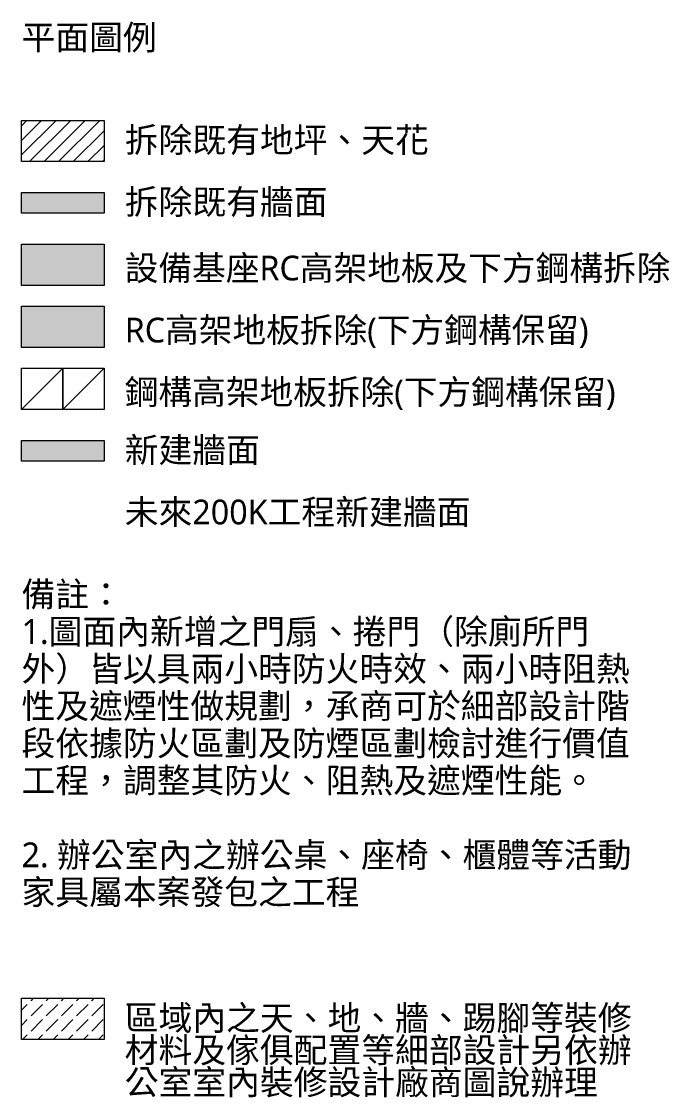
# Model space of a CAD drawing. Extents: x -32000 to 416743, y -254124 to 144214.
# Drawn here: x 386243 to 401936, y -254124 to -228079 of the extents above; entities that cross this region are included whole.
import ezdxf

# ---------------------------------------------------------------- set-up
doc = ezdxf.new("R2010")
doc.units = 0
doc.header["$LTSCALE"] = 10
doc.layers.add('H12PL4$0$A-TEXT-修改說明.50K', color=250, linetype='Continuous')
doc.layers.add('H12PL4$0$Hattch', color=252, linetype='Continuous')
doc.styles.add('H12PL4$0$Standard', font='isocp.shx', dxfattribs={"bigfont": 'chineset.shx'})

# ---------------------------------------------------------------- blocks, each defined once
blk = doc.blocks.new('H12PL4')
at = {"layer": 'H12PL4$0$Hattch', "linetype": 'Continuous', "lineweight": 0}
h = blk.add_hatch(dxfattribs=at)
h.set_pattern_fill('FA_三明治板__25X25_45___0002', color=256, scale=10, style=0, pattern_type=2)
h.set_pattern_definition([(45, (380224, -234499.67), (-176.777, 176.777), [])])
h.paths.add_polyline_path([(386242.7, -230470.9), (388242.7, -230470.9), (388242.7, -231470.9), (386242.7, -231470.9)])
for points in [[(386242.7, -232220.9), (388242.7, -232220.9), (388242.7, -232720.9), (386242.7, -232720.9)], [(386242.7, -233470.9), (388242.7, -233470.9), (388242.7, -234470.9), (386242.7, -234470.9)], [(386242.7, -234970.9), (388242.7, -234970.9), (388242.7, -235970.9), (386242.7, -235970.9)], [(386242.7, -238220.9), (388242.7, -238220.9), (388242.7, -238720.9), (386242.7, -238720.9)]]:
    blk.add_hatch(color=256, dxfattribs=at).paths.add_polyline_path(points)
h = blk.add_hatch(dxfattribs=at)
h.set_pattern_fill('虛線_0002', color=256, scale=10, style=0, pattern_type=2)
h.set_pattern_definition([(45, (380224, -234499.67), (-367.696, 367.696), [390, -130]), (45, (380224, -234131.97), (-367.696, 367.696), [390, -130])])
h.paths.add_polyline_path([(386242.7, -251720.9), (388242.7, -251720.9), (388242.7, -252720.9), (386242.7, -252720.9)])
at = {"layer": 'H12PL4$0$A-TEXT-修改說明.50K', "lineweight": 0}
for points in [[(386242.7, -236470.9), (387242.7, -236470.9), (387242.7, -237470.9), (386242.7, -237470.9)], [(387242.7, -236470.9), (388242.7, -236470.9), (388242.7, -237470.9), (387242.7, -237470.9)]]:
    blk.add_lwpolyline(points, close=True, dxfattribs=at)
for points in [[(387242.7, -236470.9), (386242.7, -237470.9)], [(388242.7, -236470.9), (387242.7, -237470.9)]]:
    blk.add_lwpolyline(points, dxfattribs=at)
at = {"layer": 'H12PL4$0$Hattch', "lineweight": 0, "flags": 128}
for points in [[(386242.7, -230470.9), (388242.7, -230470.9), (388242.7, -231470.9), (386242.7, -231470.9)], [(386242.7, -232220.9), (388242.7, -232220.9), (388242.7, -232720.9), (386242.7, -232720.9)], [(386242.7, -233470.9), (388242.7, -233470.9), (388242.7, -234470.9), (386242.7, -234470.9)], [(386242.7, -234970.9), (388242.7, -234970.9), (388242.7, -235970.9), (386242.7, -235970.9)], [(386242.7, -238220.9), (388242.7, -238220.9), (388242.7, -238720.9), (386242.7, -238720.9)], [(386242.7, -251720.9), (388242.7, -251720.9), (388242.7, -252720.9), (386242.7, -252720.9)]]:
    blk.add_lwpolyline(points, close=True, dxfattribs=at)
at = {"linetype": 'Continuous', "lineweight": 0, "style": 'H12PL4$0$Standard'}
for s, insert, char_height, attachment_point in [('\\A1;{\\fMicrosoft JhengHei|b0|i0|c136|p34;平面圖例}', (386242.7, -228496.6), 600, 4), ('\\A1;{\\fMicrosoft JhengHei|b0|i0|c136|p34;拆除既有地坪、天花}', (388742.7, -230645.3), 600, 1), ('\\A1;{\\fMicrosoft JhengHei|b0|i0|c136|p34;拆除既有牆面}', (388742.7, -232145.3), 600, 1), ('\\A1;{\\fMicrosoft JhengHei|b0|i0|c136|p34;設備基座RC高架地板及下方鋼構拆除}', (388742.7, -233746.9), 598.104, 1), ('\\A1;{\\fMicrosoft JhengHei|b0|i0|c136|p34;RC高架地板拆除(下方鋼構保留)}', (388742.7, -235248.5), 598.104, 1), ('\\A1;{\\fMicrosoft JhengHei|b0|i0|c136|p34;鋼構高架地板拆除(下方鋼構保留)}', (388742.7, -236748.5), 598.104, 1), ('\\A1;{\\fMicrosoft JhengHei|b0|i0|c136|p34;新建牆面}', (388742.7, -238151.4), 600, 1), ('\\A1;{\\fMicrosoft JhengHei|b0|i0|c136|p34;未來200K工程新建牆面}', (388742.7, -239651.4), 600, 1)]:
    blk.add_mtext(s, dxfattribs=dict(at, insert=insert, char_height=char_height, attachment_point=attachment_point))
at = {"linetype": 'Continuous', "lineweight": 0, "char_height": 600, "attachment_point": 1, "style": 'H12PL4$0$Standard'}
for s, insert, width, line_spacing_factor in [('\\A1;{\\fMicrosoft JhengHei|b0|i0|c136|p34;備註：\\P1.圖面內新增之門扇、捲門（除廁所門外）皆以具兩小時防火時效、兩小時阻熱性及遮煙性做規劃，承商可於細部設計階段依據防火區劃及防煙區劃檢討進行價值工程，調整其防火、阻熱及遮煙性能。\\P\\P2. 辦公室內之辦公桌、座椅、櫃體等活動家具屬本案發包之工程}', (386242.7, -241643.8), 15000, 0.900895), ('\\A1;{\\fMicrosoft JhengHei|b0|i0|c136|p34;區域內之天、地、牆、踢腳等裝修材料及傢俱配置等細部設計另依辦公室室內裝修設計廠商圖說辦理}', (388742.7, -251898.3), 12723.387, 0.77808)]:
    blk.add_mtext(s, dxfattribs=dict(at, insert=insert, width=width, line_spacing_factor=line_spacing_factor))

msp = doc.modelspace()

# ---------------------------------------------------------------- block references
msp.add_blockref('H12PL4', (0, 0))

doc.saveas('drawing.dxf')
